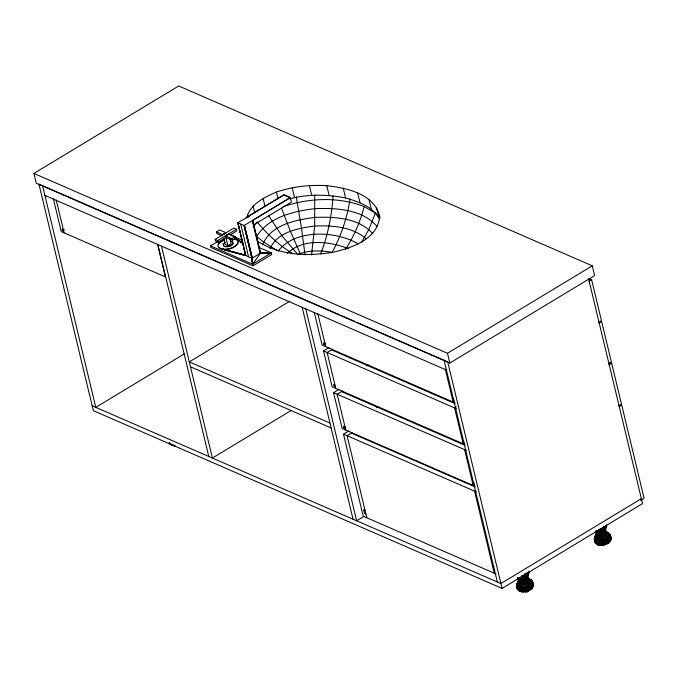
<?xml version="1.0" encoding="UTF-8"?>
<svg xmlns="http://www.w3.org/2000/svg" width="678" height="678" viewBox="0 0 678 678"><rect width="100%" height="100%" fill="white"/><g stroke="black" fill="none" stroke-linecap="round" stroke-linejoin="round"><path stroke-width="1.02" d="M516.458 585.767L518.856 578.8C518.314 583.165 513.738 589.089 520.399 591.496L518.06 589.928L516.822 588.012L516.458 585.767L517.009 583.487L518.95 580.682L517.839 577.826C521.874 580.105 527.806 577.673 528.908 573.105L528.84 572.215L528.374 572.927M518.289 578.427C521.255 580.148 526.136 579.054 527.704 575.91L527.272 574.698L528.433 578.927C526.865 582.105 521.136 583.614 518.628 580.885L517.907 577.868L518.628 579.114C522.475 581.368 528.925 578.639 528.018 573.681C524.789 580.131 537.213 582.233 531.959 588.402C535.569 582.656 522.908 579.19 528.908 573.105L528.679 571.554L526.213 574.385L521.153 576.097C525.136 582.817 521.077 602.098 533.171 585.885C534.044 581.995 530.738 579.427 527.713 577.859L532.281 581.461L533.272 585.317C530.679 590.504 522.619 592.301 517.721 589.47M594.259 539.129L596.377 532.832C595.869 536.993 591.784 542.637 598.191 544.858L595.86 543.298L594.614 541.375L594.259 539.129L594.809 536.849L597.021 533.501L596.004 534.908M606.64 525.577L606.318 527.416L605.132 528.832L605.869 531.569C604.42 534.934 596.623 536.705 596.064 531.933C598.869 534.967 606.607 532.611 605.581 527.831C603.454 533.9 614.954 535.79 609.759 541.764L610.785 539.807C611.861 536.213 609.42 532.866 605.988 531.713L609.064 533.527L610.344 536.061M218.019 244.792L220.164 242.122L224.359 239.605L218.757 243.36L217.969 246.156L218.638 247.521C224.596 251.453 234.546 249.046 238.131 242.894L237.512 240.173L234.393 238.571L237.512 240.173M258.945 247.453L271.378 252.86L271.776 254.496L253.021 265.818L252.631 264.191L260.522 253.174L252.631 220.342L253.725 224.884L291.37 202.146L290.286 197.603L252.631 220.342L260.522 253.165L252.063 258.267L245.648 255.47L237.851 222.613L249.14 216.265M333.025 195.789C331.864 215.612 327.796 235.317 320.719 253.894M517.924 582.894L518.111 581.91M223.198 244.326L225.308 242.317L223.198 244.326C222.808 248.148 231.461 247.216 233.029 243.69C234.317 241.478 227.757 240.885 232.232 241.758M350.026 199.044C347.28 217.672 341.034 235.732 332.186 252.343C320.914 250.529 308.566 249.674 297.947 254.614L281.692 235.495L268.505 215.502M594.742 537.959L594.894 541.908L596.733 544.019C601.098 546.621 613.514 543.595 609.7 536.984C606.386 534.747 603.369 530.069 606.708 526.467L606.479 524.916L604.013 527.747L598.954 529.459C602.572 533.12 598.708 548.358 606.242 544.341C616.268 540.307 599.344 533.12 606.318 527.416L606.081 525.882M246.817 217.816C249.97 204.146 264.573 197.205 276.387 192.069C292.582 186.56 309.736 184.67 326.788 185.67C347.297 187.976 375.595 194.162 380.078 218.011M379.612 216.053C378.434 238.944 352.128 247.741 333.322 252.216C307.871 256.445 279.59 255.64 257.403 241.046M311.541 254.979L314.677 226.054L314.702 195.044M252.657 220.384L244.199 225.503L252.004 258.267L252.631 264.191L271.378 252.86L260.522 253.131M262.666 244.775C270.488 224.647 295.896 219.901 315.016 217.375C334.83 216.723 358.67 217.791 372.731 233.673M270.056 248.716C277.175 231.91 298.464 228.189 314.677 226.054C332.305 225.316 352.221 226.681 366.078 238.732M602.784 545.265C590.402 547.171 600.691 535.722 595.894 531.162C599.564 532.272 604.861 531.069 606.242 527.103L606.174 526.289L605.818 527.043C605.793 531.586 598.988 533.196 595.64 531.188L596.793 533.993L594.809 536.849L594.886 537.84C598.564 541.832 606.937 539.62 609.225 534.976L608.598 533.205M283.201 206.68C309.143 197.84 338.322 196.62 364.154 206.502C360.306 221.672 353.984 236.207 345.526 249.377M596.335 534.289L596.665 532.908L596.428 534.247C598.937 536.976 604.666 535.467 606.234 532.289L605.09 528.882L601.132 530.832L596.53 531.128C601.378 534.739 594.801 541.815 599.496 545.239M226.096 232.732L219.579 229.969L216.426 231.876L222.799 234.741L226.172 232.715M364.154 206.502L375.358 213.104L368.934 229.308L361.603 242.377M607.734 543.587C609.997 538.349 599.742 532.866 605.496 528.365L605.242 526.857M528.442 590.979C529.111 585.919 523.891 581.758 524.992 576.631L524.357 573.647M606.242 544.341C606.912 539.281 601.691 535.12 602.793 529.993L602.488 528.518M218.638 247.521L221.714 248.953L245.995 255.199M516.933 584.038L516.636 587.445L517.458 588.953C522.441 591.826 530.637 590.004 533.272 584.724M518.865 579.546L516.814 585.055C520.687 589.258 529.518 586.928 531.925 582.029L531.264 580.165L527.552 578.385L530.204 579.495L532.264 581.538L532.366 582.504C529.849 587.597 520.662 590.021 516.636 585.648L517.433 582.512L518.95 580.682L518.458 578.698L518.5 579.317C520.89 581.91 526.34 580.47 527.823 577.453L527.289 575.52M518.204 581.546L517.907 583.224C521.035 586.623 528.179 584.741 530.128 580.783L530.069 579.97L526.992 576.622L527.315 577.283M518.755 580.258L518.509 581.682C521.17 584.572 527.238 582.97 528.899 579.605L528.001 577.715M516.551 586.351L517.034 585.182M533.179 584.139C530.527 589.445 522.289 591.284 517.28 588.394L517.246 586.546L518.992 580.631C521.857 582.283 526.56 581.232 528.069 578.207L527.416 576.3M595.233 535.874L594.437 539.01C598.462 543.383 607.649 540.959 610.158 535.866L610.081 534.823M594.733 537.4L594.437 540.807L595.259 542.315C600.242 545.188 608.437 543.366 611.073 538.095M594.352 539.713L594.835 538.544M610.98 537.51C608.327 542.807 600.089 544.646 595.081 541.756L595.047 539.908L596.793 533.993M610.437 539.383L610.709 538.807M531.137 589.343C534.239 584.021 523.569 580.487 527.696 575.003L527.442 573.486M221.757 249.114C227.164 249.826 235.402 247.987 238.131 242.894M528.077 574.427L528.442 573.741M224.003 246.258C226.588 247.241 231.529 246.097 233.029 243.69M529.933 590.224C532.196 584.978 521.941 579.504 527.696 575.003M228.8 233.851L225.435 235.893L228.766 233.893L235.147 236.741L235.546 238.368L232.385 240.275L225.977 237.503L225.545 235.868L231.995 238.648L232.385 240.275M254.097 225.901L256.487 222.647M278.124 251.131C295.083 228.681 336.296 230.783 358.255 243.919M287.209 253.53C302.591 238.046 329.847 241.224 348.441 248.733M609.208 542.358L608.937 542.714L611.064 538.679L610.251 535.459M519.221 580.139L518.263 582.47C521.136 585.58 527.679 583.86 529.467 580.232L528.976 578.842M517.975 582.377L517.009 583.487L517.085 584.478C520.763 588.462 529.137 586.258 531.425 581.614L530.798 579.843M527.747 575.215L524.806 577.368L519.178 578.114C523.365 582.063 515.577 593.343 524.984 591.902M532.544 587.512C529.484 591.106 523.967 592.377 519.526 590.996C515.848 587.148 522.56 581.538 518.094 577.8M597.191 532.891L595.708 536.586C598.835 539.985 605.979 538.103 607.929 534.145L607.395 532.637L604.793 529.984M594.979 536.34L596.115 534.866M610.598 539.824C607.09 543.824 600.242 545.62 595.521 542.832M610.514 540.366C607.327 544.112 601.589 545.434 596.962 543.993M595.911 535.273L597.259 534.289M531.416 588.996L526.73 591.343L521.323 591.691M222.808 234.664L225.994 232.749M228.774 233.876L225.46 235.885L225.791 237.537L218.113 242.173L215.494 241.029L215.096 239.402L233.851 228.079L236.478 229.215L236.868 230.842L230.045 234.969M246.207 217.596L283.963 194.857L290.286 197.603L252.309 220.655L260.174 253.419M33.9 173.449L178.704 85.987L592.267 265.818L594.614 275.599L449.811 363.061L36.248 183.23L33.9 173.449L447.463 353.28L449.811 363.061M63.334 229.605L62.181 229.105L62.579 230.74L64.376 229.647M246.3 217.596L283.963 194.857L290.286 197.603M215.096 239.402L217.723 240.546L236.478 229.215M253.021 265.818L210.917 247.512L210.527 245.885L217.672 241.563M231.995 238.648L235.147 236.741M223.698 238.368L225.164 244.487L227.859 245.656L231.105 243.716L229.884 238.622M184.577 353.721L95.767 407.351L42.553 185.662M289.752 301.218L189.298 361.891L329.957 423.055M324.948 343.365L323.508 342.737L323.898 344.373L325.703 343.28M464.989 444.556L332.144 386.791L323.542 350.924L328.949 347.661M332.551 349.229L327.143 352.492L335.754 388.358M291.226 410.444L212.383 458.065L161.508 246.156M366.518 366.044L368.324 364.95M475.007 486.287L342.17 428.521L333.559 392.655L338.966 389.392M342.568 390.96L337.161 394.223L345.772 430.089M447.463 353.28L592.267 265.818M376.536 407.775L378.341 406.681M344.992 426.826L343.543 426.199L343.941 427.826L345.738 426.742M589.055 281.429L591.657 279.853L601.445 320.609L598.835 322.177M496.067 573.986L363.222 516.221L343.517 434.166L348.933 430.903M352.535 432.471L347.128 435.734L366.823 517.789M456.379 406.817L454.582 407.91L463.193 443.768M599.072 323.16L601.674 321.584L611.463 362.34L608.852 363.908M609.09 364.891L611.7 363.315L621.48 404.063L618.87 405.639M363.9 516.416L356.653 520.797L305.778 308.888M619.107 406.622L621.718 405.046L644.1 498.288L640.625 500.381M641.38 498.694L500.915 583.529L92.166 405.783M339.339 314.719L38.943 184.094L93.335 410.673L502.093 588.419L642.549 503.585L588.648 279.056M607.929 543.298L602.64 545.087L599.123 545.053M225.791 237.537L225.46 235.885L227.893 245.648M244.3 225.486L252.123 258.259L252.631 264.191L210.527 245.885M289.591 198.84C307.82 193.993 327.169 194.323 345.602 197.951C358.298 201.62 373.01 206.587 379.511 219.002M596.047 530.891L599.335 530.916L604.293 529.247L603.7 526.238M170.339 443.556L171.661 445.158L174.975 445.887L171.661 445.158L169.178 442.827M518.729 577.766L523.34 577.47L526.238 576.266L528.518 574.054L528.281 572.52M237.817 222.748L244.165 225.503L252.004 258.267L252.631 264.191L252.174 258.25L244.258 225.494M245.648 255.453L221.714 248.953L245.656 255.504L237.851 222.613L245.656 255.436L221.714 248.953L245.648 255.47M608.005 532.857L606.2 532.162L608.005 532.857L608.912 534.171M606.844 532.781L609.471 533.925L610.793 536.934C608.166 542.264 598.555 544.798 594.343 540.222M173.415 445.743L169.169 442.904L172.119 445.361M171.246 444.87L174.238 445.107M519.162 590.631C523.789 592.064 529.526 590.741 532.713 587.004L533.094 584.843L532.484 583.944M521.696 591.869L519.526 590.996M588.758 278.59L591.657 279.853M609.759 362.476L611.7 363.315M244.105 225.494L251.97 258.259L252.631 264.191L252.123 258.259M231.198 235.385L242.673 240.385M222.274 235.885L216.816 233.503L216.426 231.876M341.28 315.567L354.857 321.465M356.798 322.313L446.794 361.442M44.901 195.442L446.438 370.052M452.387 398.783L453.828 399.41M62.579 230.74L63.724 231.232M323.898 344.373L325.347 345M452.777 400.41L454.218 401.037M454.972 402.825L322.126 345.06L314.253 312.27M331.491 349.873L455.065 403.605M323.542 350.924L456.379 408.69M334.974 385.096L333.525 384.468L333.923 386.104L335.364 386.731M462.404 440.514L463.845 441.141M462.794 442.141L464.244 442.768M341.509 391.604L465.083 445.336M333.559 392.655L466.405 450.421M472.422 482.244L473.871 482.872L474.261 484.499L472.812 483.872M343.941 427.826L345.382 428.454M351.475 433.106L475.049 486.846M190.476 366.781L331.127 427.945M343.517 434.166L476.363 491.931M365.035 510.322L363.594 509.695L364.484 513.424L365.934 514.051M492.474 565.74L493.915 566.367M493.364 569.469L494.813 570.096M518.373 589.835L519.45 590.894L517.094 588.546M277.277 250.64L263.361 241.826L256.674 236.495C268.844 216.85 293.676 211.189 315.101 208.629C336.458 207.926 362.391 209.036 377.171 226.664M606.242 531.688L605.107 530.645L609.649 534.391L609.725 535.4C607.319 540.29 598.488 542.62 594.614 538.417L594.538 537.417M608.675 533.671L609.81 534.383M596.089 531.798C599.055 533.51 603.937 532.416 605.505 529.272L605.073 528.069M530.569 579.868L531.671 580.563L532.993 583.572C530.365 588.902 520.755 591.428 516.543 586.86M530.874 580.309L532.01 581.021M169.441 443.344L170.576 444.056M234.588 237.944L243.427 243.588L234.588 237.944L243.402 243.597L234.605 237.944L242.622 243.021M234.613 237.944L243.495 243.588M292.955 253.86C279.294 245.317 267.191 234.359 257.089 221.833M597.615 531.027C601.895 534.705 597.377 541.493 601.055 545.375M523.255 592.013C519.577 588.131 524.094 581.343 519.814 577.664L523.306 577.207L526.492 575.885L525.899 572.876M528.187 578.351L528.73 578.732M528.399 578.8L529.043 579.419M595.598 541.824L595.165 541.349L595.242 542.392M375.358 213.104L379.214 217.536M606.183 531.645L606.7 532.967C605.039 536.34 598.971 537.934 596.309 535.044L596.25 534.357M605.217 529.662L605.624 530.815C604.14 533.832 598.691 535.273 596.301 532.679L596.259 532.06M606.776 532.205L607.268 533.594C605.479 537.222 598.937 538.951 596.064 535.832L596.004 535.086M594.343 539.612C598.488 544.112 607.937 541.62 610.522 536.383L610.437 535.315M595.674 542.824L596.267 543.688M532.544 582.699L533.188 583.639M532.561 583.317L533.188 584.241M532.323 584.58L532.984 586.445M516.543 586.25C520.687 590.75 530.137 588.258 532.722 583.021L532.637 581.953M518.467 590.326L517.365 587.987L517.45 589.029M171.17 444.768L170.093 443.7L170.653 444.522M172.144 444.514L172.407 444.946M516.738 586.919L517.009 587.47M300.218 253.521L290.404 231.3L281.514 208.18M447.7 361.84L502.093 588.419M444.09 360.272L497.313 581.961M445.293 369.239L453.167 402.037M464.6 449.641L473.21 485.499M474.566 491.143L494.262 573.198M376.459 207.273L378.807 217.053M368.959 199.357L371.315 209.138M357.637 192.84L359.984 202.62M343.254 188.17L345.602 197.951M326.788 185.67L329.135 195.45M309.363 185.509L311.711 195.289M292.176 187.687L294.523 197.468M317.863 313.821L325.737 346.627M276.387 192.069L278.031 198.917M302.168 307.32L353.043 519.229M263.072 198.349L264.954 206.18M253.148 206.104L254.792 212.951M247.284 214.799L247.987 217.74M244.521 225.359L252.386 258.123M240.766 224.24L248.631 257.004M217.723 240.546L218.113 242.173M157.906 244.589L208.782 456.497M157.499 244.097L165.381 276.904L61.249 231.622L53.376 198.832M56.24 200.061L64.113 232.868M600.759 529.103L604.547 544.909M522.958 575.741L526.747 591.547M225.579 235.876L225.935 237.503M296.286 196.815L301.473 228.02L305.032 254.996M252.063 258.267L252.631 264.191M610.895 538.213L610.971 539.256M610.09 539.925L610.158 540.815M532.289 586.555L532.357 587.445M527.781 574.469L527.831 575.156M518.865 589.241L518.933 590.131M271.378 252.86L260.522 253.165L271.378 252.86"/></g></svg>
